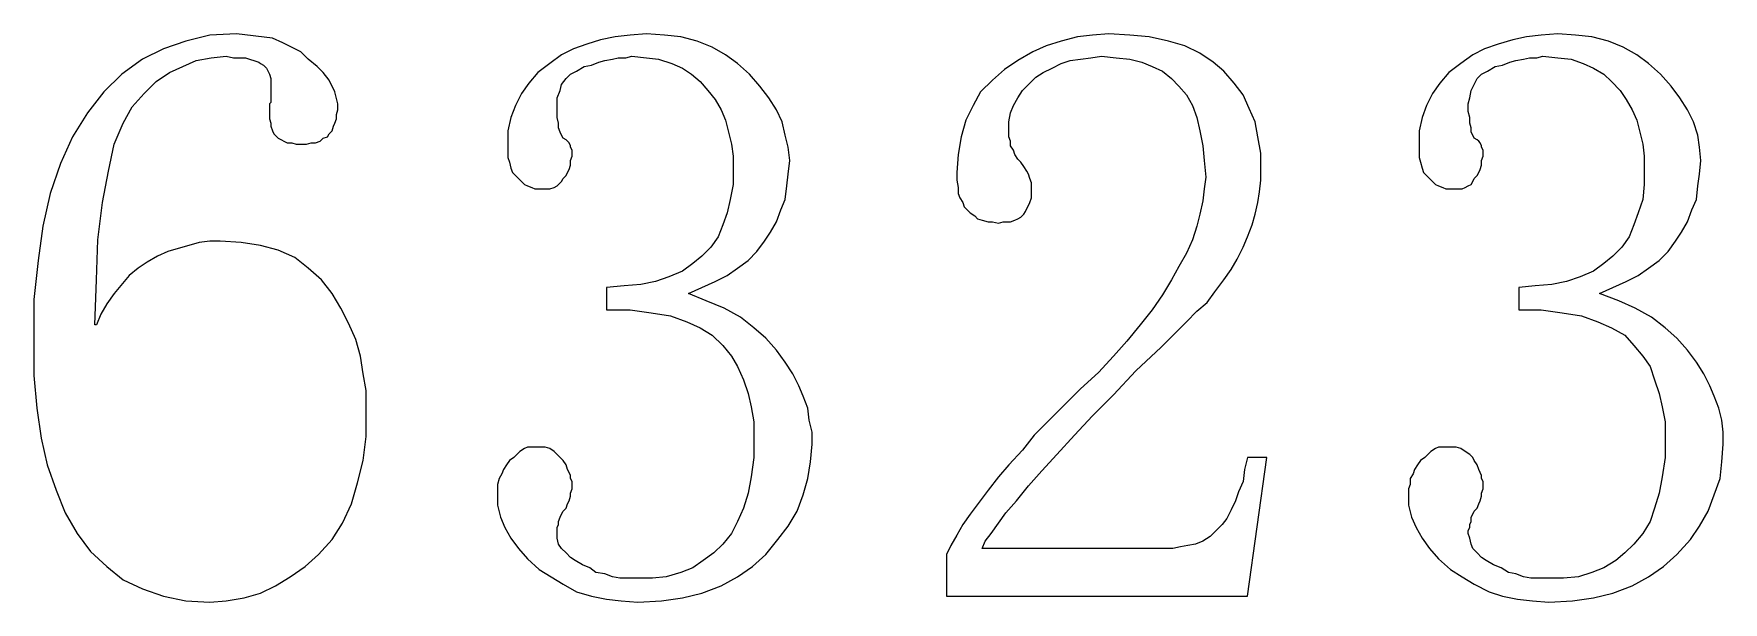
# Model space of a CAD drawing. Extents: x -171 to 209, y -140 to 140.
# Drawn here: x -99.5 to -88.17, y -115.09 to -111.28 of the extents above; entities that cross this region are included whole.
import ezdxf

# ---------------------------------------------------------------- set-up
doc = ezdxf.new("R2010")
doc.units = 0
doc.header["$MEASUREMENT"] = 0
doc.layers.get('0').update_dxf_attribs({"linetype": 'CONTINUOUS'})

msp = doc.modelspace()

# ---------------------------------------------------------------- linework, layer by layer
for points in [[(-98.14, -111.28), (-98.32, -111.29), (-98.32, -111.29), (-98.48, -111.33), (-98.48, -111.33), (-98.63, -111.38), (-98.63, -111.38), (-98.77, -111.45), (-98.77, -111.45), (-98.91, -111.55), (-98.91, -111.55), (-99.03, -111.67), (-99.03, -111.67), (-99.14, -111.81), (-99.14, -111.81), (-99.24, -111.97), (-99.24, -111.97), (-99.32, -112.15), (-99.32, -112.15), (-99.39, -112.35), (-99.39, -112.35), (-99.44, -112.57), (-99.44, -112.57), (-99.47, -112.8), (-99.47, -112.8), (-99.5, -113.06), (-99.5, -113.06), (-99.5, -113.57), (-99.5, -113.57), (-99.48, -113.79), (-99.48, -113.79), (-99.45, -113.99), (-99.45, -113.99), (-99.41, -114.17), (-99.41, -114.17), (-99.35, -114.34), (-99.35, -114.34), (-99.29, -114.49), (-99.29, -114.49), (-99.21, -114.63), (-99.21, -114.63), (-99.12, -114.75), (-99.12, -114.75), (-99.01, -114.85), (-99.01, -114.85), (-98.9, -114.94), (-98.9, -114.94), (-98.77, -115), (-98.77, -115), (-98.63, -115.05), (-98.63, -115.05), (-98.48, -115.08), (-98.48, -115.08), (-98.32, -115.09), (-98.32, -115.09), (-98.21, -115.08), (-98.21, -115.08), (-98.09, -115.06), (-98.09, -115.06), (-97.98, -115.03), (-97.98, -115.03), (-97.88, -114.98), (-97.88, -114.98), (-97.78, -114.92), (-97.78, -114.92), (-97.68, -114.85), (-97.68, -114.85), (-97.59, -114.77), (-97.59, -114.77), (-97.5, -114.67), (-97.5, -114.67), (-97.43, -114.56), (-97.43, -114.56), (-97.37, -114.43), (-97.37, -114.43), (-97.33, -114.29), (-97.33, -114.29), (-97.29, -114.14), (-97.29, -114.14), (-97.27, -113.98), (-97.27, -113.98), (-97.27, -113.67), (-97.27, -113.67), (-97.29, -113.56), (-97.29, -113.56), (-97.31, -113.44), (-97.31, -113.44), (-97.34, -113.33), (-97.34, -113.33), (-97.39, -113.22), (-97.39, -113.22), (-97.44, -113.12), (-97.44, -113.12), (-97.5, -113.02), (-97.5, -113.02), (-97.57, -112.93), (-97.57, -112.93), (-97.66, -112.85), (-97.66, -112.85), (-97.75, -112.78), (-97.75, -112.78), (-97.86, -112.73), (-97.86, -112.73), (-97.98, -112.7), (-97.98, -112.7), (-98.11, -112.68), (-98.11, -112.68), (-98.25, -112.67), (-98.25, -112.67), (-98.32, -112.67), (-98.32, -112.67), (-98.39, -112.68), (-98.39, -112.68), (-98.6, -112.74), (-98.6, -112.74), (-98.67, -112.77), (-98.67, -112.77), (-98.74, -112.81), (-98.74, -112.81), (-98.8, -112.85), (-98.8, -112.85), (-98.86, -112.9), (-98.86, -112.9), (-98.96, -113.02), (-98.96, -113.02), (-99.01, -113.09), (-99.01, -113.09), (-99.05, -113.16), (-99.05, -113.16), (-99.08, -113.23), (-99.08, -113.23), (-99.09, -113.23), (-99.09, -113.23), (-99.08, -112.93), (-99.08, -112.93), (-99.07, -112.66), (-99.07, -112.66), (-99.04, -112.41), (-99.04, -112.41), (-99, -112.2), (-99, -112.2), (-98.96, -112.02), (-98.96, -112.02), (-98.9, -111.88), (-98.9, -111.88), (-98.84, -111.77), (-98.84, -111.77), (-98.76, -111.68), (-98.76, -111.68), (-98.68, -111.6), (-98.68, -111.6), (-98.59, -111.54), (-98.59, -111.54), (-98.41, -111.46), (-98.41, -111.46), (-98.31, -111.44), (-98.31, -111.44), (-98.21, -111.43), (-98.21, -111.43), (-98.16, -111.44), (-98.16, -111.44), (-98.08, -111.44), (-98.08, -111.44), (-97.99, -111.47), (-97.99, -111.47), (-97.98, -111.48), (-97.98, -111.48), (-97.96, -111.49), (-97.96, -111.49), (-97.94, -111.51), (-97.94, -111.51), (-97.92, -111.55), (-97.92, -111.55), (-97.91, -111.58), (-97.91, -111.58), (-97.91, -111.74), (-97.91, -111.74), (-97.92, -111.75), (-97.92, -111.75), (-97.92, -111.85), (-97.92, -111.85), (-97.91, -111.88), (-97.91, -111.88), (-97.91, -111.9), (-97.91, -111.9), (-97.9, -111.93), (-97.9, -111.93), (-97.89, -111.95), (-97.89, -111.95), (-97.86, -111.98), (-97.86, -111.98), (-97.8, -112.01), (-97.8, -112.01), (-97.77, -112.01), (-97.77, -112.01), (-97.74, -112.02), (-97.74, -112.02), (-97.67, -112.02), (-97.67, -112.02), (-97.64, -112.01), (-97.64, -112.01), (-97.61, -112.01), (-97.61, -112.01), (-97.58, -112), (-97.58, -112), (-97.56, -111.98), (-97.56, -111.98), (-97.53, -111.97), (-97.53, -111.97), (-97.52, -111.95), (-97.52, -111.95), (-97.5, -111.93), (-97.5, -111.93), (-97.49, -111.9), (-97.49, -111.9), (-97.48, -111.88), (-97.48, -111.88), (-97.47, -111.85), (-97.47, -111.85), (-97.47, -111.82), (-97.47, -111.82), (-97.46, -111.79), (-97.46, -111.79), (-97.46, -111.75), (-97.46, -111.75), (-97.48, -111.67), (-97.48, -111.67), (-97.52, -111.59), (-97.52, -111.59), (-97.56, -111.54), (-97.56, -111.54), (-97.6, -111.5), (-97.6, -111.5), (-97.66, -111.45), (-97.66, -111.45), (-97.71, -111.4), (-97.71, -111.4), (-97.83, -111.34), (-97.83, -111.34), (-97.9, -111.31), (-97.9, -111.31), (-98.14, -111.28)], [(-94.29, -114.15), (-94.28, -114.03), (-94.28, -114.03), (-94.28, -113.95), (-94.28, -113.95), (-94.3, -113.87), (-94.3, -113.87), (-94.31, -113.79), (-94.31, -113.79), (-94.34, -113.71), (-94.34, -113.71), (-94.37, -113.64), (-94.37, -113.64), (-94.41, -113.56), (-94.41, -113.56), (-94.46, -113.48), (-94.46, -113.48), (-94.52, -113.4), (-94.52, -113.4), (-94.59, -113.32), (-94.59, -113.32), (-94.67, -113.25), (-94.67, -113.25), (-94.76, -113.18), (-94.76, -113.18), (-94.87, -113.12), (-94.87, -113.12), (-94.99, -113.07), (-94.99, -113.07), (-95.11, -113.02), (-95.11, -113.02), (-95.02, -112.98), (-95.02, -112.98), (-94.93, -112.94), (-94.93, -112.94), (-94.85, -112.9), (-94.85, -112.9), (-94.78, -112.85), (-94.78, -112.85), (-94.71, -112.8), (-94.71, -112.8), (-94.65, -112.74), (-94.65, -112.74), (-94.6, -112.67), (-94.6, -112.67), (-94.56, -112.61), (-94.56, -112.61), (-94.52, -112.54), (-94.52, -112.54), (-94.49, -112.46), (-94.49, -112.46), (-94.46, -112.39), (-94.46, -112.39), (-94.45, -112.3), (-94.45, -112.3), (-94.44, -112.22), (-94.44, -112.22), (-94.43, -112.13), (-94.43, -112.13), (-94.44, -112.04), (-94.44, -112.04), (-94.46, -111.96), (-94.46, -111.96), (-94.48, -111.87), (-94.48, -111.87), (-94.52, -111.79), (-94.52, -111.79), (-94.57, -111.71), (-94.57, -111.71), (-94.63, -111.63), (-94.63, -111.63), (-94.7, -111.55), (-94.7, -111.55), (-94.78, -111.48), (-94.78, -111.48), (-94.86, -111.42), (-94.86, -111.42), (-94.95, -111.37), (-94.95, -111.37), (-95.05, -111.33), (-95.05, -111.33), (-95.16, -111.3), (-95.16, -111.3), (-95.27, -111.29), (-95.27, -111.29), (-95.39, -111.28), (-95.39, -111.28), (-95.5, -111.29), (-95.5, -111.29), (-95.6, -111.3), (-95.6, -111.3), (-95.7, -111.32), (-95.7, -111.32), (-95.79, -111.35), (-95.79, -111.35), (-95.88, -111.38), (-95.88, -111.38), (-95.96, -111.42), (-95.96, -111.42), (-96.04, -111.48), (-96.04, -111.48), (-96.12, -111.54), (-96.12, -111.54), (-96.18, -111.61), (-96.18, -111.61), (-96.23, -111.68), (-96.23, -111.68), (-96.27, -111.76), (-96.27, -111.76), (-96.3, -111.84), (-96.3, -111.84), (-96.32, -111.93), (-96.32, -111.93), (-96.32, -112.02), (-96.32, -112.02), (-96.32, -112.06), (-96.32, -112.06), (-96.32, -112.11), (-96.32, -112.11), (-96.31, -112.14), (-96.31, -112.14), (-96.3, -112.18), (-96.3, -112.18), (-96.29, -112.21), (-96.29, -112.21), (-96.27, -112.23), (-96.27, -112.23), (-96.25, -112.25), (-96.25, -112.25), (-96.23, -112.27), (-96.23, -112.27), (-96.21, -112.29), (-96.21, -112.29), (-96.19, -112.3), (-96.19, -112.3), (-96.16, -112.31), (-96.16, -112.31), (-96.14, -112.32), (-96.14, -112.32), (-96.11, -112.32), (-96.11, -112.32), (-96.09, -112.32), (-96.09, -112.32), (-96.06, -112.32), (-96.06, -112.32), (-96.04, -112.32), (-96.04, -112.32), (-96.01, -112.31), (-96.01, -112.31), (-95.99, -112.3), (-95.99, -112.3), (-95.98, -112.29), (-95.98, -112.29), (-95.96, -112.27), (-95.96, -112.27), (-95.95, -112.25), (-95.95, -112.25), (-95.93, -112.23), (-95.93, -112.23), (-95.92, -112.21), (-95.92, -112.21), (-95.91, -112.19), (-95.91, -112.19), (-95.9, -112.16), (-95.9, -112.16), (-95.9, -112.13), (-95.9, -112.13), (-95.89, -112.1), (-95.89, -112.1), (-95.89, -112.07), (-95.89, -112.07), (-95.89, -112.06), (-95.89, -112.06), (-95.9, -112.04), (-95.9, -112.04), (-95.9, -112.03), (-95.9, -112.03), (-95.91, -112.01), (-95.91, -112.01), (-95.92, -112), (-95.92, -112), (-95.93, -111.99), (-95.93, -111.99), (-95.95, -111.98), (-95.95, -111.98), (-95.96, -111.96), (-95.96, -111.96), (-95.97, -111.94), (-95.97, -111.94), (-95.98, -111.91), (-95.98, -111.91), (-95.98, -111.88), (-95.98, -111.88), (-95.99, -111.84), (-95.99, -111.84), (-95.99, -111.8), (-95.99, -111.8), (-95.99, -111.75), (-95.99, -111.75), (-95.99, -111.71), (-95.99, -111.71), (-95.97, -111.66), (-95.97, -111.66), (-95.96, -111.62), (-95.96, -111.62), (-95.93, -111.58), (-95.93, -111.58), (-95.9, -111.55), (-95.9, -111.55), (-95.86, -111.53), (-95.86, -111.53), (-95.81, -111.5), (-95.81, -111.5), (-95.76, -111.49), (-95.76, -111.49), (-95.71, -111.47), (-95.71, -111.47), (-95.67, -111.46), (-95.67, -111.46), (-95.62, -111.45), (-95.62, -111.45), (-95.58, -111.44), (-95.58, -111.44), (-95.53, -111.44), (-95.53, -111.44), (-95.49, -111.43), (-95.49, -111.43), (-95.39, -111.44), (-95.39, -111.44), (-95.31, -111.45), (-95.31, -111.45), (-95.22, -111.48), (-95.22, -111.48), (-95.15, -111.51), (-95.15, -111.51), (-95.09, -111.55), (-95.09, -111.55), (-95.03, -111.6), (-95.03, -111.6), (-94.98, -111.66), (-94.98, -111.66), (-94.93, -111.72), (-94.93, -111.72), (-94.89, -111.79), (-94.89, -111.79), (-94.86, -111.86), (-94.86, -111.86), (-94.84, -111.94), (-94.84, -111.94), (-94.82, -112.02), (-94.82, -112.02), (-94.81, -112.1), (-94.81, -112.1), (-94.81, -112.18), (-94.81, -112.18), (-94.81, -112.29), (-94.81, -112.29), (-94.83, -112.39), (-94.83, -112.39), (-94.85, -112.48), (-94.85, -112.48), (-94.88, -112.56), (-94.88, -112.56), (-94.91, -112.64), (-94.91, -112.64), (-94.96, -112.71), (-94.96, -112.71), (-95.02, -112.77), (-95.02, -112.77), (-95.08, -112.82), (-95.08, -112.82), (-95.15, -112.87), (-95.15, -112.87), (-95.24, -112.91), (-95.24, -112.91), (-95.33, -112.94), (-95.33, -112.94), (-95.43, -112.96), (-95.43, -112.96), (-95.54, -112.97), (-95.54, -112.97), (-95.66, -112.98), (-95.66, -112.98), (-95.66, -113.13), (-95.66, -113.13), (-95.5, -113.13), (-95.5, -113.13), (-95.36, -113.15), (-95.36, -113.15), (-95.23, -113.17), (-95.23, -113.17), (-95.12, -113.21), (-95.12, -113.21), (-95.03, -113.25), (-95.03, -113.25), (-94.95, -113.3), (-94.95, -113.3), (-94.88, -113.37), (-94.88, -113.37), (-94.82, -113.44), (-94.82, -113.44), (-94.78, -113.51), (-94.78, -113.51), (-94.74, -113.6), (-94.74, -113.6), (-94.71, -113.69), (-94.71, -113.69), (-94.69, -113.78), (-94.69, -113.78), (-94.67, -113.88), (-94.67, -113.88), (-94.67, -113.99), (-94.67, -113.99), (-94.67, -114.12), (-94.67, -114.12), (-94.69, -114.25), (-94.69, -114.25), (-94.71, -114.36), (-94.71, -114.36), (-94.74, -114.46), (-94.74, -114.46), (-94.78, -114.55), (-94.78, -114.55), (-94.82, -114.63), (-94.82, -114.63), (-94.88, -114.7), (-94.88, -114.7), (-94.94, -114.76), (-94.94, -114.76), (-95.01, -114.81), (-95.01, -114.81), (-95.08, -114.86), (-95.08, -114.86), (-95.16, -114.89), (-95.16, -114.89), (-95.26, -114.92), (-95.26, -114.92), (-95.35, -114.93), (-95.35, -114.93), (-95.46, -114.93), (-95.46, -114.93), (-95.52, -114.93), (-95.52, -114.93), (-95.57, -114.93), (-95.57, -114.93), (-95.62, -114.92), (-95.62, -114.92), (-95.67, -114.9), (-95.67, -114.9), (-95.73, -114.89), (-95.73, -114.89), (-95.77, -114.86), (-95.77, -114.86), (-95.82, -114.84), (-95.82, -114.84), (-95.87, -114.81), (-95.87, -114.81), (-95.9, -114.79), (-95.9, -114.79), (-95.93, -114.76), (-95.93, -114.76), (-95.96, -114.73), (-95.96, -114.73), (-95.98, -114.7), (-95.98, -114.7), (-95.99, -114.66), (-95.99, -114.66), (-95.99, -114.63), (-95.99, -114.63), (-95.99, -114.61), (-95.99, -114.61), (-95.99, -114.59), (-95.99, -114.59), (-95.98, -114.57), (-95.98, -114.57), (-95.98, -114.55), (-95.98, -114.55), (-95.97, -114.52), (-95.97, -114.52), (-95.96, -114.5), (-95.96, -114.5), (-95.95, -114.48), (-95.95, -114.48), (-95.93, -114.46), (-95.93, -114.46), (-95.92, -114.43), (-95.92, -114.43), (-95.91, -114.41), (-95.91, -114.41), (-95.9, -114.38), (-95.9, -114.38), (-95.9, -114.36), (-95.9, -114.36), (-95.89, -114.33), (-95.89, -114.33), (-95.89, -114.3), (-95.89, -114.3), (-95.89, -114.28), (-95.89, -114.28), (-95.9, -114.26), (-95.9, -114.26), (-95.9, -114.24), (-95.9, -114.24), (-95.91, -114.22), (-95.91, -114.22), (-95.92, -114.2), (-95.92, -114.2), (-95.93, -114.17), (-95.93, -114.17), (-95.95, -114.14), (-95.95, -114.14), (-95.97, -114.12), (-95.97, -114.12), (-95.99, -114.1), (-95.99, -114.1), (-96.01, -114.08), (-96.01, -114.08), (-96.04, -114.06), (-96.04, -114.06), (-96.07, -114.05), (-96.07, -114.05), (-96.1, -114.05), (-96.1, -114.05), (-96.14, -114.05), (-96.14, -114.05), (-96.17, -114.05), (-96.17, -114.05), (-96.19, -114.05), (-96.19, -114.05), (-96.21, -114.06), (-96.21, -114.06), (-96.24, -114.08), (-96.24, -114.08), (-96.26, -114.1), (-96.26, -114.1), (-96.28, -114.12), (-96.28, -114.12), (-96.31, -114.14), (-96.31, -114.14), (-96.33, -114.17), (-96.33, -114.17), (-96.35, -114.2), (-96.35, -114.2), (-96.36, -114.23), (-96.36, -114.23), (-96.38, -114.26), (-96.38, -114.26), (-96.39, -114.3), (-96.39, -114.3), (-96.39, -114.33), (-96.39, -114.33), (-96.39, -114.37), (-96.39, -114.37), (-96.39, -114.44), (-96.39, -114.44), (-96.37, -114.52), (-96.37, -114.52), (-96.34, -114.59), (-96.34, -114.59), (-96.3, -114.66), (-96.3, -114.66), (-96.25, -114.73), (-96.25, -114.73), (-96.19, -114.8), (-96.19, -114.8), (-96.11, -114.87), (-96.11, -114.87), (-96.03, -114.92), (-96.03, -114.92), (-95.95, -114.97), (-95.95, -114.97), (-95.86, -115.02), (-95.86, -115.02), (-95.76, -115.05), (-95.76, -115.05), (-95.66, -115.07), (-95.66, -115.07), (-95.56, -115.08), (-95.56, -115.08), (-95.45, -115.09), (-95.45, -115.09), (-95.29, -115.08), (-95.29, -115.08), (-95.15, -115.06), (-95.15, -115.06), (-95.02, -115.03), (-95.02, -115.03), (-94.89, -114.98), (-94.89, -114.98), (-94.78, -114.92), (-94.78, -114.92), (-94.68, -114.85), (-94.68, -114.85), (-94.59, -114.77), (-94.59, -114.77), (-94.51, -114.67), (-94.51, -114.67), (-94.44, -114.58), (-94.44, -114.58), (-94.38, -114.48), (-94.38, -114.48), (-94.34, -114.37), (-94.34, -114.37), (-94.31, -114.26), (-94.31, -114.26), (-94.29, -114.15)], [(-91.65, -112.13), (-91.64, -112.24), (-91.64, -112.24), (-91.65, -112.32), (-91.65, -112.32), (-91.66, -112.4), (-91.66, -112.4), (-91.68, -112.49), (-91.68, -112.49), (-91.7, -112.57), (-91.7, -112.57), (-91.73, -112.66), (-91.73, -112.66), (-91.77, -112.75), (-91.77, -112.75), (-91.82, -112.84), (-91.82, -112.84), (-91.87, -112.93), (-91.87, -112.93), (-91.93, -113.03), (-91.93, -113.03), (-92, -113.13), (-92, -113.13), (-92.08, -113.23), (-92.08, -113.23), (-92.17, -113.34), (-92.17, -113.34), (-92.26, -113.44), (-92.26, -113.44), (-92.36, -113.55), (-92.36, -113.55), (-92.48, -113.66), (-92.48, -113.66), (-92.59, -113.77), (-92.59, -113.77), (-92.69, -113.87), (-92.69, -113.87), (-92.79, -113.97), (-92.79, -113.97), (-92.87, -114.07), (-92.87, -114.07), (-92.96, -114.17), (-92.96, -114.17), (-93.03, -114.25), (-93.03, -114.25), (-93.1, -114.34), (-93.1, -114.34), (-93.16, -114.42), (-93.16, -114.42), (-93.22, -114.5), (-93.22, -114.5), (-93.27, -114.57), (-93.27, -114.57), (-93.31, -114.64), (-93.31, -114.64), (-93.35, -114.71), (-93.35, -114.71), (-93.38, -114.77), (-93.38, -114.77), (-93.38, -115.05), (-93.38, -115.05), (-91.36, -115.05), (-91.36, -115.05), (-91.23, -114.12), (-91.23, -114.12), (-91.36, -114.12), (-91.36, -114.12), (-91.38, -114.2), (-91.38, -114.2), (-91.39, -114.28), (-91.39, -114.28), (-91.42, -114.35), (-91.42, -114.35), (-91.44, -114.41), (-91.44, -114.41), (-91.47, -114.47), (-91.47, -114.47), (-91.5, -114.53), (-91.5, -114.53), (-91.53, -114.57), (-91.53, -114.57), (-91.57, -114.61), (-91.57, -114.61), (-91.61, -114.65), (-91.61, -114.65), (-91.66, -114.68), (-91.66, -114.68), (-91.71, -114.7), (-91.71, -114.7), (-91.76, -114.71), (-91.76, -114.71), (-91.81, -114.72), (-91.81, -114.72), (-91.86, -114.73), (-91.86, -114.73), (-93.14, -114.73), (-93.14, -114.73), (-93.12, -114.68), (-93.12, -114.68), (-93.08, -114.63), (-93.08, -114.63), (-93.03, -114.56), (-93.03, -114.56), (-92.98, -114.49), (-92.98, -114.49), (-92.91, -114.41), (-92.91, -114.41), (-92.83, -114.31), (-92.83, -114.31), (-92.74, -114.21), (-92.74, -114.21), (-92.64, -114.1), (-92.64, -114.1), (-92.52, -113.97), (-92.52, -113.97), (-92.4, -113.84), (-92.4, -113.84), (-92.26, -113.7), (-92.26, -113.7), (-92.11, -113.54), (-92.11, -113.54), (-91.94, -113.38), (-91.94, -113.38), (-91.77, -113.21), (-91.77, -113.21), (-91.7, -113.14), (-91.7, -113.14), (-91.63, -113.08), (-91.63, -113.08), (-91.58, -113.01), (-91.58, -113.01), (-91.52, -112.93), (-91.52, -112.93), (-91.47, -112.86), (-91.47, -112.86), (-91.43, -112.79), (-91.43, -112.79), (-91.39, -112.71), (-91.39, -112.71), (-91.36, -112.64), (-91.36, -112.64), (-91.33, -112.56), (-91.33, -112.56), (-91.31, -112.49), (-91.31, -112.49), (-91.29, -112.41), (-91.29, -112.41), (-91.28, -112.34), (-91.28, -112.34), (-91.27, -112.26), (-91.27, -112.26), (-91.27, -112.18), (-91.27, -112.18), (-91.27, -112.08), (-91.27, -112.08), (-91.29, -111.97), (-91.29, -111.97), (-91.31, -111.87), (-91.31, -111.87), (-91.35, -111.78), (-91.35, -111.78), (-91.39, -111.69), (-91.39, -111.69), (-91.45, -111.61), (-91.45, -111.61), (-91.52, -111.53), (-91.52, -111.53), (-91.59, -111.47), (-91.59, -111.47), (-91.68, -111.41), (-91.68, -111.41), (-91.78, -111.36), (-91.78, -111.36), (-91.89, -111.33), (-91.89, -111.33), (-92.02, -111.3), (-92.02, -111.3), (-92.15, -111.29), (-92.15, -111.29), (-92.29, -111.28), (-92.29, -111.28), (-92.4, -111.29), (-92.4, -111.29), (-92.5, -111.3), (-92.5, -111.3), (-92.61, -111.33), (-92.61, -111.33), (-92.71, -111.36), (-92.71, -111.36), (-92.8, -111.4), (-92.8, -111.4), (-92.9, -111.46), (-92.9, -111.46), (-92.99, -111.52), (-92.99, -111.52), (-93.07, -111.59), (-93.07, -111.59), (-93.15, -111.67), (-93.15, -111.67), (-93.2, -111.76), (-93.2, -111.76), (-93.25, -111.86), (-93.25, -111.86), (-93.28, -111.97), (-93.28, -111.97), (-93.3, -112.09), (-93.3, -112.09), (-93.31, -112.21), (-93.31, -112.21), (-93.31, -112.26), (-93.31, -112.26), (-93.3, -112.31), (-93.3, -112.31), (-93.3, -112.35), (-93.3, -112.35), (-93.29, -112.38), (-93.29, -112.38), (-93.27, -112.41), (-93.27, -112.41), (-93.26, -112.44), (-93.26, -112.44), (-93.24, -112.46), (-93.24, -112.46), (-93.22, -112.48), (-93.22, -112.48), (-93.19, -112.5), (-93.19, -112.5), (-93.17, -112.52), (-93.17, -112.52), (-93.14, -112.53), (-93.14, -112.53), (-93.1, -112.54), (-93.1, -112.54), (-93.07, -112.54), (-93.07, -112.54), (-93.03, -112.55), (-93.03, -112.55), (-93, -112.54), (-93, -112.54), (-92.97, -112.54), (-92.97, -112.54), (-92.95, -112.54), (-92.95, -112.54), (-92.92, -112.53), (-92.92, -112.53), (-92.9, -112.52), (-92.9, -112.52), (-92.88, -112.51), (-92.88, -112.51), (-92.86, -112.49), (-92.86, -112.49), (-92.85, -112.47), (-92.85, -112.47), (-92.84, -112.45), (-92.84, -112.45), (-92.83, -112.43), (-92.83, -112.43), (-92.82, -112.41), (-92.82, -112.41), (-92.81, -112.38), (-92.81, -112.38), (-92.81, -112.35), (-92.81, -112.35), (-92.81, -112.32), (-92.81, -112.32), (-92.81, -112.3), (-92.81, -112.3), (-92.81, -112.28), (-92.81, -112.28), (-92.82, -112.25), (-92.82, -112.25), (-92.83, -112.22), (-92.83, -112.22), (-92.84, -112.2), (-92.84, -112.2), (-92.86, -112.17), (-92.86, -112.17), (-92.88, -112.14), (-92.88, -112.14), (-92.9, -112.12), (-92.9, -112.12), (-92.92, -112.09), (-92.92, -112.09), (-92.93, -112.06), (-92.93, -112.06), (-92.95, -112.03), (-92.95, -112.03), (-92.95, -112), (-92.95, -112), (-92.96, -111.97), (-92.96, -111.97), (-92.96, -111.93), (-92.96, -111.93), (-92.96, -111.87), (-92.96, -111.87), (-92.95, -111.81), (-92.95, -111.81), (-92.93, -111.76), (-92.93, -111.76), (-92.9, -111.71), (-92.9, -111.71), (-92.87, -111.66), (-92.87, -111.66), (-92.83, -111.62), (-92.83, -111.62), (-92.78, -111.57), (-92.78, -111.57), (-92.73, -111.54), (-92.73, -111.54), (-92.67, -111.51), (-92.67, -111.51), (-92.61, -111.48), (-92.61, -111.48), (-92.55, -111.46), (-92.55, -111.46), (-92.48, -111.45), (-92.48, -111.45), (-92.41, -111.44), (-92.41, -111.44), (-92.34, -111.43), (-92.34, -111.43), (-92.24, -111.44), (-92.24, -111.44), (-92.15, -111.45), (-92.15, -111.45), (-92.07, -111.47), (-92.07, -111.47), (-92, -111.5), (-92, -111.5), (-91.93, -111.53), (-91.93, -111.53), (-91.87, -111.58), (-91.87, -111.58), (-91.82, -111.63), (-91.82, -111.63), (-91.77, -111.69), (-91.77, -111.69), (-91.73, -111.76), (-91.73, -111.76), (-91.7, -111.84), (-91.7, -111.84), (-91.68, -111.93), (-91.68, -111.93), (-91.66, -112.03), (-91.66, -112.03), (-91.65, -112.13)], [(-88.18, -114.15), (-88.17, -114.03), (-88.17, -114.03), (-88.17, -113.95), (-88.17, -113.95), (-88.18, -113.87), (-88.18, -113.87), (-88.2, -113.79), (-88.2, -113.79), (-88.23, -113.71), (-88.23, -113.71), (-88.26, -113.64), (-88.26, -113.64), (-88.3, -113.56), (-88.3, -113.56), (-88.35, -113.48), (-88.35, -113.48), (-88.41, -113.4), (-88.41, -113.4), (-88.48, -113.32), (-88.48, -113.32), (-88.56, -113.25), (-88.56, -113.25), (-88.65, -113.18), (-88.65, -113.18), (-88.76, -113.12), (-88.76, -113.12), (-88.87, -113.07), (-88.87, -113.07), (-89, -113.02), (-89, -113.02), (-88.91, -112.98), (-88.91, -112.98), (-88.82, -112.94), (-88.82, -112.94), (-88.74, -112.9), (-88.74, -112.9), (-88.67, -112.85), (-88.67, -112.85), (-88.6, -112.8), (-88.6, -112.8), (-88.54, -112.74), (-88.54, -112.74), (-88.49, -112.67), (-88.49, -112.67), (-88.45, -112.61), (-88.45, -112.61), (-88.41, -112.54), (-88.41, -112.54), (-88.38, -112.46), (-88.38, -112.46), (-88.35, -112.39), (-88.35, -112.39), (-88.34, -112.3), (-88.34, -112.3), (-88.33, -112.22), (-88.33, -112.22), (-88.32, -112.13), (-88.32, -112.13), (-88.33, -112.04), (-88.33, -112.04), (-88.34, -111.96), (-88.34, -111.96), (-88.37, -111.87), (-88.37, -111.87), (-88.41, -111.79), (-88.41, -111.79), (-88.46, -111.71), (-88.46, -111.71), (-88.52, -111.63), (-88.52, -111.63), (-88.59, -111.55), (-88.59, -111.55), (-88.67, -111.48), (-88.67, -111.48), (-88.75, -111.42), (-88.75, -111.42), (-88.84, -111.37), (-88.84, -111.37), (-88.94, -111.33), (-88.94, -111.33), (-89.05, -111.3), (-89.05, -111.3), (-89.16, -111.29), (-89.16, -111.29), (-89.28, -111.28), (-89.28, -111.28), (-89.39, -111.29), (-89.39, -111.29), (-89.49, -111.3), (-89.49, -111.3), (-89.58, -111.32), (-89.58, -111.32), (-89.68, -111.35), (-89.68, -111.35), (-89.77, -111.38), (-89.77, -111.38), (-89.85, -111.42), (-89.85, -111.42), (-89.93, -111.48), (-89.93, -111.48), (-90.01, -111.54), (-90.01, -111.54), (-90.07, -111.61), (-90.07, -111.61), (-90.12, -111.68), (-90.12, -111.68), (-90.16, -111.76), (-90.16, -111.76), (-90.19, -111.84), (-90.19, -111.84), (-90.21, -111.93), (-90.21, -111.93), (-90.21, -112.02), (-90.21, -112.02), (-90.21, -112.06), (-90.21, -112.06), (-90.21, -112.11), (-90.21, -112.11), (-90.2, -112.14), (-90.2, -112.14), (-90.19, -112.18), (-90.19, -112.18), (-90.18, -112.21), (-90.18, -112.21), (-90.16, -112.23), (-90.16, -112.23), (-90.14, -112.25), (-90.14, -112.25), (-90.12, -112.27), (-90.12, -112.27), (-90.1, -112.29), (-90.1, -112.29), (-90.08, -112.3), (-90.08, -112.3), (-90.05, -112.31), (-90.05, -112.31), (-90.03, -112.32), (-90.03, -112.32), (-90, -112.32), (-90, -112.32), (-89.98, -112.32), (-89.98, -112.32), (-89.95, -112.32), (-89.95, -112.32), (-89.92, -112.32), (-89.92, -112.32), (-89.9, -112.31), (-89.9, -112.31), (-89.88, -112.3), (-89.88, -112.3), (-89.86, -112.29), (-89.86, -112.29), (-89.85, -112.27), (-89.85, -112.27), (-89.84, -112.25), (-89.84, -112.25), (-89.82, -112.23), (-89.82, -112.23), (-89.81, -112.21), (-89.81, -112.21), (-89.8, -112.19), (-89.8, -112.19), (-89.79, -112.16), (-89.79, -112.16), (-89.79, -112.13), (-89.79, -112.13), (-89.78, -112.1), (-89.78, -112.1), (-89.78, -112.07), (-89.78, -112.07), (-89.78, -112.06), (-89.78, -112.06), (-89.79, -112.04), (-89.79, -112.04), (-89.79, -112.03), (-89.79, -112.03), (-89.8, -112.01), (-89.8, -112.01), (-89.81, -112), (-89.81, -112), (-89.82, -111.99), (-89.82, -111.99), (-89.84, -111.98), (-89.84, -111.98), (-89.85, -111.96), (-89.85, -111.96), (-89.86, -111.94), (-89.86, -111.94), (-89.86, -111.91), (-89.86, -111.91), (-89.87, -111.88), (-89.87, -111.88), (-89.87, -111.84), (-89.87, -111.84), (-89.88, -111.8), (-89.88, -111.8), (-89.88, -111.75), (-89.88, -111.75), (-89.87, -111.71), (-89.87, -111.71), (-89.86, -111.66), (-89.86, -111.66), (-89.84, -111.62), (-89.84, -111.62), (-89.82, -111.58), (-89.82, -111.58), (-89.79, -111.55), (-89.79, -111.55), (-89.75, -111.53), (-89.75, -111.53), (-89.7, -111.5), (-89.7, -111.5), (-89.65, -111.49), (-89.65, -111.49), (-89.6, -111.47), (-89.6, -111.47), (-89.56, -111.46), (-89.56, -111.46), (-89.51, -111.45), (-89.51, -111.45), (-89.47, -111.44), (-89.47, -111.44), (-89.42, -111.44), (-89.42, -111.44), (-89.38, -111.43), (-89.38, -111.43), (-89.28, -111.44), (-89.28, -111.44), (-89.19, -111.45), (-89.19, -111.45), (-89.11, -111.48), (-89.11, -111.48), (-89.04, -111.51), (-89.04, -111.51), (-88.97, -111.55), (-88.97, -111.55), (-88.92, -111.6), (-88.92, -111.6), (-88.86, -111.66), (-88.86, -111.66), (-88.82, -111.72), (-88.82, -111.72), (-88.78, -111.79), (-88.78, -111.79), (-88.75, -111.86), (-88.75, -111.86), (-88.73, -111.94), (-88.73, -111.94), (-88.71, -112.02), (-88.71, -112.02), (-88.7, -112.1), (-88.7, -112.1), (-88.7, -112.18), (-88.7, -112.18), (-88.7, -112.29), (-88.7, -112.29), (-88.71, -112.39), (-88.71, -112.39), (-88.74, -112.48), (-88.74, -112.48), (-88.77, -112.56), (-88.77, -112.56), (-88.8, -112.64), (-88.8, -112.64), (-88.85, -112.71), (-88.85, -112.71), (-88.91, -112.77), (-88.91, -112.77), (-88.97, -112.82), (-88.97, -112.82), (-89.04, -112.87), (-89.04, -112.87), (-89.13, -112.91), (-89.13, -112.91), (-89.22, -112.94), (-89.22, -112.94), (-89.32, -112.96), (-89.32, -112.96), (-89.43, -112.97), (-89.43, -112.97), (-89.54, -112.98), (-89.54, -112.98), (-89.54, -113.13), (-89.54, -113.13), (-89.39, -113.13), (-89.39, -113.13), (-89.25, -113.15), (-89.25, -113.15), (-89.12, -113.17), (-89.12, -113.17), (-89.01, -113.21), (-89.01, -113.21), (-88.92, -113.25), (-88.92, -113.25), (-88.83, -113.3), (-88.83, -113.3), (-88.77, -113.37), (-88.77, -113.37), (-88.71, -113.44), (-88.71, -113.44), (-88.66, -113.51), (-88.66, -113.51), (-88.63, -113.6), (-88.63, -113.6), (-88.6, -113.69), (-88.6, -113.69), (-88.58, -113.78), (-88.58, -113.78), (-88.56, -113.88), (-88.56, -113.88), (-88.56, -113.99), (-88.56, -113.99), (-88.56, -114.12), (-88.56, -114.12), (-88.58, -114.25), (-88.58, -114.25), (-88.6, -114.36), (-88.6, -114.36), (-88.63, -114.46), (-88.63, -114.46), (-88.66, -114.55), (-88.66, -114.55), (-88.71, -114.63), (-88.71, -114.63), (-88.77, -114.7), (-88.77, -114.7), (-88.83, -114.76), (-88.83, -114.76), (-88.89, -114.81), (-88.89, -114.81), (-88.97, -114.86), (-88.97, -114.86), (-89.05, -114.89), (-89.05, -114.89), (-89.14, -114.92), (-89.14, -114.92), (-89.24, -114.93), (-89.24, -114.93), (-89.35, -114.93), (-89.35, -114.93), (-89.41, -114.93), (-89.41, -114.93), (-89.46, -114.93), (-89.46, -114.93), (-89.51, -114.92), (-89.51, -114.92), (-89.56, -114.9), (-89.56, -114.9), (-89.61, -114.89), (-89.61, -114.89), (-89.66, -114.86), (-89.66, -114.86), (-89.71, -114.84), (-89.71, -114.84), (-89.76, -114.81), (-89.76, -114.81), (-89.79, -114.79), (-89.79, -114.79), (-89.82, -114.76), (-89.82, -114.76), (-89.85, -114.73), (-89.85, -114.73), (-89.86, -114.7), (-89.86, -114.7), (-89.87, -114.66), (-89.87, -114.66), (-89.88, -114.63), (-89.88, -114.63), (-89.88, -114.61), (-89.88, -114.61), (-89.87, -114.59), (-89.87, -114.59), (-89.87, -114.57), (-89.87, -114.57), (-89.86, -114.55), (-89.86, -114.55), (-89.86, -114.52), (-89.86, -114.52), (-89.85, -114.5), (-89.85, -114.5), (-89.84, -114.48), (-89.84, -114.48), (-89.82, -114.46), (-89.82, -114.46), (-89.81, -114.43), (-89.81, -114.43), (-89.8, -114.41), (-89.8, -114.41), (-89.79, -114.38), (-89.79, -114.38), (-89.79, -114.36), (-89.79, -114.36), (-89.78, -114.33), (-89.78, -114.33), (-89.78, -114.3), (-89.78, -114.3), (-89.78, -114.28), (-89.78, -114.28), (-89.79, -114.26), (-89.79, -114.26), (-89.79, -114.24), (-89.79, -114.24), (-89.8, -114.22), (-89.8, -114.22), (-89.81, -114.2), (-89.81, -114.2), (-89.82, -114.17), (-89.82, -114.17), (-89.84, -114.14), (-89.84, -114.14), (-89.85, -114.12), (-89.85, -114.12), (-89.87, -114.1), (-89.87, -114.1), (-89.9, -114.08), (-89.9, -114.08), (-89.93, -114.06), (-89.93, -114.06), (-89.96, -114.05), (-89.96, -114.05), (-89.99, -114.05), (-89.99, -114.05), (-90.03, -114.05), (-90.03, -114.05), (-90.05, -114.05), (-90.05, -114.05), (-90.08, -114.05), (-90.08, -114.05), (-90.1, -114.06), (-90.1, -114.06), (-90.13, -114.08), (-90.13, -114.08), (-90.15, -114.1), (-90.15, -114.1), (-90.17, -114.12), (-90.17, -114.12), (-90.2, -114.14), (-90.2, -114.14), (-90.22, -114.17), (-90.22, -114.17), (-90.24, -114.2), (-90.24, -114.2), (-90.25, -114.23), (-90.25, -114.23), (-90.27, -114.26), (-90.27, -114.26), (-90.27, -114.3), (-90.27, -114.3), (-90.28, -114.33), (-90.28, -114.33), (-90.28, -114.37), (-90.28, -114.37), (-90.28, -114.44), (-90.28, -114.44), (-90.26, -114.52), (-90.26, -114.52), (-90.23, -114.59), (-90.23, -114.59), (-90.19, -114.66), (-90.19, -114.66), (-90.14, -114.73), (-90.14, -114.73), (-90.08, -114.8), (-90.08, -114.8), (-90, -114.87), (-90, -114.87), (-89.92, -114.92), (-89.92, -114.92), (-89.84, -114.97), (-89.84, -114.97), (-89.74, -115.02), (-89.74, -115.02), (-89.65, -115.05), (-89.65, -115.05), (-89.55, -115.07), (-89.55, -115.07), (-89.45, -115.08), (-89.45, -115.08), (-89.34, -115.09), (-89.34, -115.09), (-89.18, -115.08), (-89.18, -115.08), (-89.04, -115.06), (-89.04, -115.06), (-88.91, -115.03), (-88.91, -115.03), (-88.78, -114.98), (-88.78, -114.98), (-88.67, -114.92), (-88.67, -114.92), (-88.57, -114.85), (-88.57, -114.85), (-88.48, -114.77), (-88.48, -114.77), (-88.39, -114.67), (-88.39, -114.67), (-88.33, -114.58), (-88.33, -114.58), (-88.27, -114.48), (-88.27, -114.48), (-88.23, -114.37), (-88.23, -114.37), (-88.19, -114.26), (-88.19, -114.26), (-88.18, -114.15)]]:
    msp.add_lwpolyline(points)

doc.saveas('drawing.dxf')
